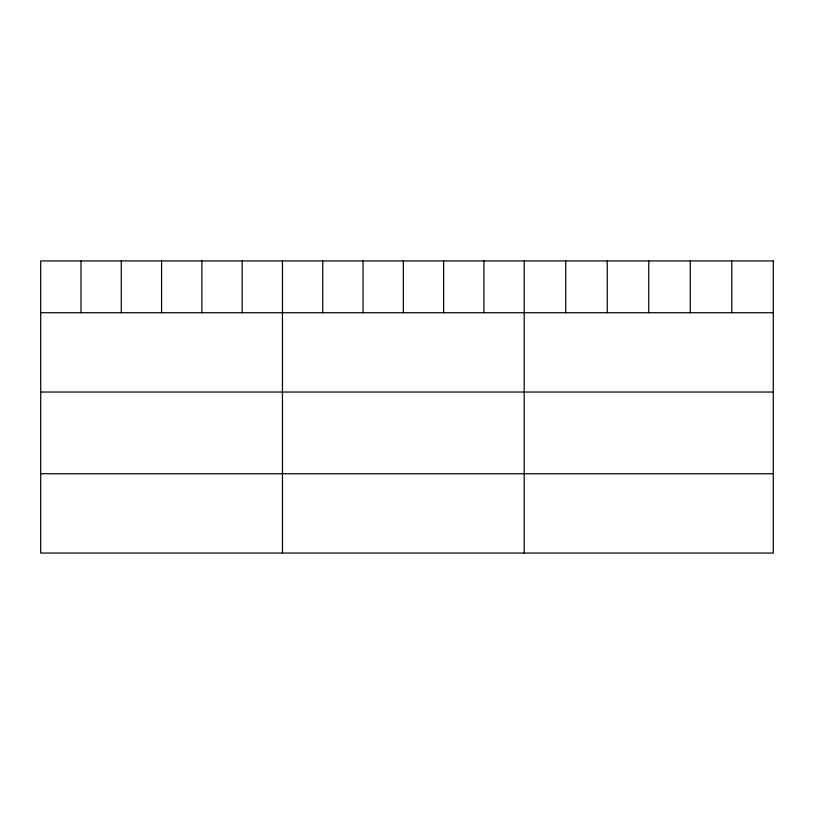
<?xml version="1.0" encoding="UTF-8"?>
<svg xmlns="http://www.w3.org/2000/svg" width="814" height="814" viewBox="0 0 814 814"><rect width="100%" height="100%" fill="white"/><g stroke="black" fill="none" stroke-linecap="round" stroke-linejoin="round"><path stroke-width="1.22" d="M40.7 312.718L773.3 312.718M40.7 392.033L773.3 392.033M40.7 473.748L773.3 473.748M731.786 260.948L731.786 312.718M690.272 260.948L690.272 312.718M648.758 260.948L648.758 312.718M607.244 260.948L607.244 312.718M565.73 260.948L565.73 312.718M524.216 260.948L524.216 553.052M483.923 260.948L483.923 312.718M443.63 260.948L443.63 312.718M403.337 260.948L403.337 312.718M363.044 260.948L363.044 312.718M322.751 260.948L322.751 312.718M282.458 260.948L282.458 553.052M242.165 260.948L242.165 312.718M201.872 260.948L201.872 312.718M161.579 260.948L161.579 312.718M121.286 260.948L121.286 312.718M80.993 260.948L80.993 312.718M773.3 260.948L40.7 260.948L40.7 553.052L773.3 553.052L773.3 260.948"/></g></svg>
